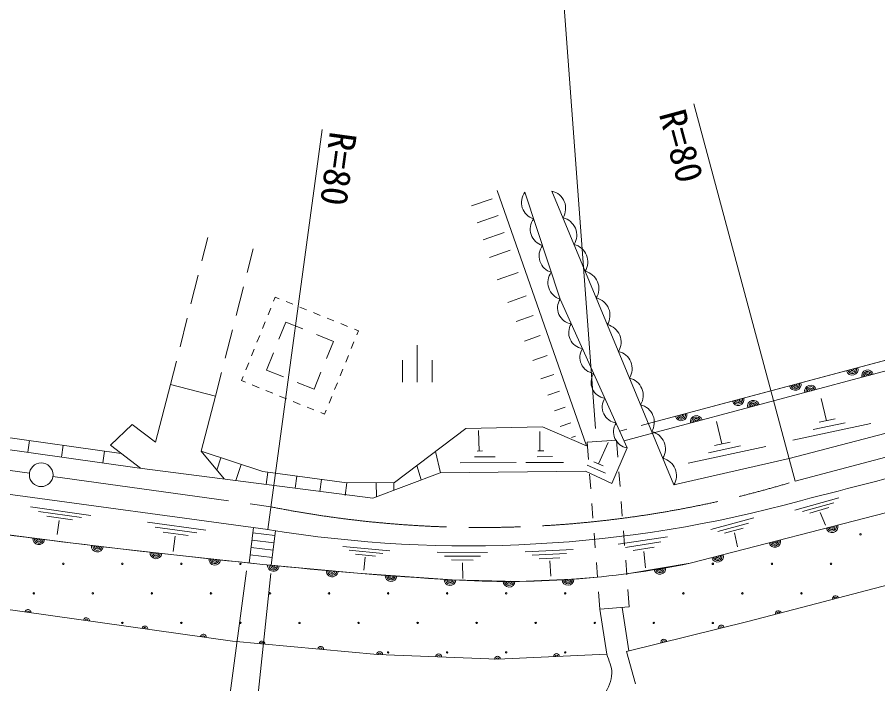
# Model space of a CAD drawing. Units: millimetres, scale not verified. Extents: x 40000 to 680000, y 20000 to 380000.
# Drawn here: x 362878 to 421173, y 273876 to 319030 of the extents above; entities that cross this region are included whole.
import ezdxf
from ezdxf.enums import TextEntityAlignment as Align

# ---------------------------------------------------------------- set-up
doc = ezdxf.new("R2010")
doc.units = ezdxf.units.MM
doc.header["$LTSCALE"] = 1000
doc.linetypes.add('CHAIN', pattern=[18.5, 12, -1.5, 3.5, -1.5])
for name, color, linetype, lineweight in [('M-BGD', 7, 'Continuous', 13), ('M-BMK', 2, 'CHAIN', 13), ('M-BMK-SRVR', 3, 'Continuous', 13), ('M-STR-HTXT', 7, 'Continuous', 13)]:
    doc.layers.add(name, color=color, linetype=linetype, lineweight=lineweight)
doc.styles.add('ＭＳ ゴシック', font='')
doc.styles.get('ＭＳ ゴシック').set_extended_font_data('MS Gothic')

# ---------------------------------------------------------------- blocks, each defined once
blk = doc.blocks.new('ﾌﾟﾛｯﾄﾏｰｸ-02')
at = {"color": 3, "linetype": 'Continuous', "lineweight": 13}
blk.add_circle((0, 0), 0.5, dxfattribs=at)

msp = doc.modelspace()

# ---------------------------------------------------------------- linework, layer by layer
at = {"layer": 'M-BGD'}
for p, q in [((395389, 307300), (401449, 290002)), ((399100, 307252), (407358, 287343)), ((399100, 307252), (407358, 287343)), ((395057, 306737), (393641, 306242)), ((397271, 307180), (399654, 299939)), ((397271, 307180), (399654, 299939)), ((405633, 291502), (462957, 306788)), ((464095, 306367), (405904, 290850)), ((405904, 290850), (464095, 306367)), ((413938, 293717), (461701, 306453)), ((395454, 305605), (394038, 305109)), ((395862, 304439), (394446, 303943)), ((375800, 304113), (375392, 302520)), ((378851, 303333), (378444, 301740)), ((396277, 303254), (394861, 302758)), ((375145, 301551), (374649, 299614)), ((396809, 301736), (395393, 301240)), ((378196, 300771), (377701, 298833)), ((380245, 299789), (380358, 300068)), ((380358, 300068), (380625, 299960)), ((381088, 299772), (381552, 299585)), ((397364, 300152), (396111, 299714)), ((399654, 299939), (404199, 289858)), ((399654, 299939), (404199, 289858)), ((379870, 298862), (380058, 299326)), ((382015, 299397), (382479, 299210)), ((374401, 298645), (373906, 296707)), ((382942, 299022), (383406, 298835)), ((383869, 298647), (384333, 298460)), ((397828, 298826), (396668, 298420)), ((379495, 297935), (379683, 298399)), ((380607, 297216), (381075, 298375)), ((381075, 298375), (382223, 297911)), ((384797, 298272), (385260, 298085)), ((385724, 297898), (385991, 297789)), ((408457, 282038), (470863, 298150)), ((408457, 282038), (470863, 298150)), ((369931, 289473), (314097, 297377)), ((377453, 297864), (376958, 295927)), ((379120, 297008), (379308, 297472)), ((383150, 297536), (384298, 297072)), ((385991, 297789), (385878, 297511)), ((398304, 297468), (397238, 297094)), ((384298, 297072), (383829, 295913)), ((385691, 297048), (385503, 296584)), ((389981, 296806), (389981, 294306)), ((371154, 288492), (313986, 296584)), ((378745, 296081), (378933, 296545)), ((379763, 295130), (380232, 296289)), ((373658, 295738), (373251, 294145)), ((378370, 295154), (378558, 295617)), ((385316, 296121), (385128, 295657)), ((388981, 295806), (388981, 294306)), ((390981, 295806), (390981, 294306)), ((398777, 296118), (397804, 295778)), ((380911, 294666), (379763, 295130)), ((383455, 294986), (382986, 293827)), ((384941, 295193), (384753, 294730)), ((376710, 294958), (376303, 293365)), ((378070, 294412), (378183, 294690)), ((378338, 294304), (378070, 294412)), ((399226, 294835), (398343, 294526)), ((373251, 294145), (372251, 290233)), ((373251, 294145), (376303, 293365)), ((379265, 293929), (378801, 294117)), ((382986, 293827), (381838, 294291)), ((384566, 294266), (384379, 293803)), ((376303, 293365), (375346, 289624)), ((380192, 293554), (379728, 293742)), ((381119, 293179), (380655, 293367)), ((384191, 293339), (384004, 292876)), ((399623, 293703), (398818, 293421)), ((405633, 291502), (413938, 293717)), ((382046, 292804), (381582, 292992)), ((417341, 293210), (417702, 291693)), ((379844, 284323), (319059, 292632)), ((382973, 292429), (382509, 292617)), ((383704, 292134), (383436, 292242)), ((383816, 292412), (383704, 292134)), ((400001, 292624), (399271, 292368)), ((400373, 291560), (399656, 291309)), ((405145, 291372), (405633, 291502)), ((410245, 291642), (410606, 290124)), ((415414, 290388), (420695, 291512)), ((416801, 291092), (418968, 291554)), ((417205, 291587), (418277, 291815)), ((370659, 291431), (369193, 290036)), ((372251, 290233), (370659, 291431)), ((388438, 287521), (393259, 291160)), ((393259, 291160), (398467, 291289)), ((394168, 289645), (394122, 291023)), ((398277, 289661), (398276, 290962)), ((398467, 291289), (401449, 290002)), ((403691, 290984), (404179, 291114)), ((363700, 290355), (363588, 289563)), ((400692, 290651), (400427, 290559)), ((403475, 290390), (401487, 290239)), ((403564, 289226), (403475, 290390)), ((405904, 290850), (403983, 290338)), ((365996, 290030), (365884, 289238)), ((369193, 290036), (371230, 288482)), ((401487, 290239), (401576, 289074)), ((402259, 288774), (402898, 290228)), ((404199, 289858), (403148, 287453)), ((408318, 288819), (413599, 289944)), ((409705, 289524), (411872, 289985)), ((410109, 290019), (411181, 290247)), ((368785, 289635), (368673, 288843)), ((375346, 289624), (376893, 287750)), ((375346, 289624), (379516, 288251)), ((376677, 289186), (376401, 288347)), ((391215, 289618), (391545, 288159)), ((393864, 289244), (395259, 289249)), ((394031, 289644), (394395, 289646)), ((398094, 289261), (399140, 289265)), ((398140, 289661), (398549, 289662)), ((378055, 288732), (377697, 287647)), ((389949, 288662), (390248, 287682)), ((392894, 288840), (396669, 288855)), ((397321, 288857), (399883, 288868)), ((402721, 288142), (401479, 288679)), ((402570, 288640), (401949, 288908)), ((386963, 286449), (371154, 288492)), ((379516, 288251), (385208, 287491)), ((379846, 288207), (379736, 287383)), ((391520, 288159), (386963, 286449)), ((401375, 288289), (391520, 288159)), ((403148, 287453), (401375, 288289)), ((401652, 288077), (401728, 287080)), ((403716, 287231), (403640, 288229)), ((381818, 287944), (381709, 287128)), ((383487, 287721), (383379, 286912)), ((385202, 287492), (385086, 286624)), ((385208, 287491), (388438, 287521)), ((387203, 287510), (387212, 286543)), ((388393, 287521), (388398, 286988)), ((388393, 287521), (388398, 286988)), ((403868, 285237), (403792, 286234)), ((415552, 285633), (418545, 286482)), ((363787, 285871), (367862, 285282)), ((401804, 286083), (401880, 285086)), ((416066, 285538), (418204, 286144)), ((416580, 285443), (417862, 285807)), ((364331, 285550), (367242, 285129)), ((364876, 285229), (366623, 284976)), ((409859, 284323), (412767, 285108)), ((417279, 285481), (417624, 284617)), ((365724, 284944), (365574, 283996)), ((371695, 284827), (375654, 284285)), ((372225, 284491), (375053, 284105)), ((410329, 284201), (412406, 284762)), ((360126, 284235), (366675, 283401)), ((372756, 284156), (374452, 283924)), ((378889, 284454), (378588, 282058)), ((378846, 284111), (380334, 283924)), ((380374, 284239), (380081, 281904)), ((401956, 284088), (402032, 283091)), ((404020, 283243), (403944, 284240)), ((410799, 284079), (412046, 284415)), ((411459, 284091), (411677, 283154)), ((366675, 283401), (370994, 282888)), ((373580, 283868), (373439, 282835)), ((378784, 283615), (380272, 283428)), ((403585, 283323), (406928, 283833)), ((404091, 283119), (406479, 283483)), ((370994, 282888), (379523, 281962)), ((378722, 283119), (380210, 282932)), ((384932, 283181), (388116, 282884)), ((385362, 282918), (387636, 282706)), ((391320, 282800), (394737, 282779)), ((397277, 282824), (400545, 282983)), ((404597, 282914), (406029, 283132)), ((405332, 282838), (405446, 281728)), ((430171, 282755), (412455, 278110)), ((412455, 278110), (430171, 282755)), ((378659, 282622), (380148, 282435)), ((385792, 282655), (387156, 282527)), ((386457, 282444), (386357, 281562)), ((391812, 282531), (394253, 282516)), ((392305, 282262), (393770, 282253)), ((397760, 282586), (400094, 282700)), ((398242, 282349), (399643, 282417)), ((398953, 282209), (399017, 281167)), ((404172, 281249), (404096, 282246)), ((379523, 281962), (385925, 281365)), ((393040, 282080), (393059, 281016)), ((402109, 282094), (402185, 281097)), ((404166, 281329), (408457, 282038)), ((385925, 281365), (392339, 280918)), ((400473, 280961), (402184, 281104)), ((392339, 280918), (396832, 280811)), ((396832, 280811), (400473, 280961)), ((351620, 280389), (377461, 276756)), ((351620, 280389), (377461, 276756)), ((402261, 280100), (402350, 278935)), ((404337, 279087), (404248, 280252)), ((402350, 278935), (404337, 279087)), ((402350, 278935), (402823, 275880)), ((403850, 279050), (404306, 276110)), ((412455, 278110), (404161, 276074)), ((404161, 276074), (412455, 278110)), ((377461, 276756), (387293, 275854)), ((377461, 276756), (387293, 275854)), ((387293, 275854), (395421, 275538)), ((387293, 275854), (395421, 275538)), ((395421, 275538), (402823, 275880)), ((395421, 275538), (402823, 275880)), ((404161, 276074), (404762, 273876))]:
    msp.add_line(p, q, dxfattribs=at)
msp.add_lwpolyline([(407358, 287343), (415174, 289128), (455885, 299778), (492821, 309602)], dxfattribs=at)
for centre in [(420001, 284000), (420001, 284000), (366001, 282001), (370001, 282001), (374001, 282001), (378001, 282000), (410000, 282001), (414000, 282001), (418000, 282001), (364001, 280000), (364001, 280000), (368001, 280001), (368001, 280001), (372001, 280001), (372001, 280001), (376001, 280000), (376001, 280000), (380001, 280000), (380001, 280000), (384001, 280000), (384001, 280000), (388000, 280001), (388000, 280001), (392000, 280001), (392000, 280001), (396000, 280001), (396000, 280001), (400000, 280000), (400000, 280000), (408001, 280000), (408001, 280000), (412000, 280001), (412000, 280001), (416000, 280001), (416000, 280001), (370000, 278001), (374000, 278001), (378000, 278000), (382000, 278000), (386001, 278000), (390000, 278001), (394000, 278001), (398000, 278000), (402000, 278000), (406000, 278000), (410000, 278001), (388000, 276001), (388000, 276001), (392000, 276001), (392000, 276001), (396000, 276001), (396000, 276001), (400000, 276000), (400000, 276000)]:
    msp.add_circle(centre, 50, dxfattribs=at)
for centre, radius, start, end in [((398820, 306075), 1210, 328.45133, 76.60261), ((398194, 306480), 1158, 142.83733, 253.58811), ((398789, 304670), 1158, 142.83733, 253.58811), ((399571, 304266), 1210, 328.45133, 76.60261), ((399385, 302860), 1158, 142.83733, 253.58811), ((400321, 302456), 1210, 328.45133, 76.60261), ((399981, 301049), 1158, 142.83733, 253.58811), ((401072, 300646), 1210, 328.45133, 76.60261), ((400579, 299345), 1099, 147.30486, 261.23883), ((401823, 298836), 1210, 328.45133, 76.60261), ((401336, 297665), 1099, 147.30486, 261.23883), ((402573, 297026), 1210, 328.45133, 76.60261), ((402094, 295985), 1099, 147.30486, 261.23883), ((403324, 295216), 1210, 328.45133, 76.60261), ((419442, 295184), 400, 194.93153, 14.93153), ((419442, 295184), 300, 194.93153, 14.93153), ((419442, 295184), 200, 194.93153, 14.93153), ((419442, 295184), 100, 194.93153, 14.93153), ((420478, 294736), 400, 14.93153, 194.93153), ((420478, 294736), 300, 14.93153, 194.93153), ((402851, 294305), 1099, 147.30486, 261.23883), ((404075, 293406), 1210, 328.45133, 76.60261), ((420478, 294736), 200, 14.93153, 194.93153), ((420478, 294736), 100, 14.93153, 194.93153), ((415577, 294154), 400, 194.93153, 14.93153), ((415577, 294154), 300, 194.93153, 14.93153), ((415577, 294154), 200, 194.93153, 14.93153), ((415577, 294154), 100, 194.93153, 14.93153), ((416613, 293706), 400, 14.93153, 194.93153), ((416613, 293706), 300, 14.93153, 194.93153), ((416613, 293706), 200, 14.93153, 194.93153), ((416613, 293706), 100, 14.93153, 194.93153), ((411712, 293123), 400, 194.93153, 14.93153), ((403609, 292624), 1099, 147.30486, 261.23883), ((404826, 291596), 1210, 328.45133, 76.60261), ((411712, 293123), 300, 194.93153, 14.93153), ((411712, 293123), 200, 194.93153, 14.93153), ((411712, 293123), 100, 194.93153, 14.93153), ((412748, 292675), 400, 14.93153, 194.93153), ((412748, 292675), 300, 14.93153, 194.93153), ((412748, 292675), 200, 14.93153, 194.93153), ((412748, 292675), 100, 14.93153, 194.93153), ((407847, 292092), 400, 194.93153, 14.93153), ((407847, 292092), 300, 194.93153, 14.93153), ((407847, 292092), 200, 194.93153, 14.93153), ((407847, 292092), 100, 194.93153, 14.93153), ((404367, 290944), 1099, 147.30486, 261.23883), ((408883, 291644), 400, 14.93153, 194.93153), ((408883, 291644), 300, 14.93153, 194.93153), ((408883, 291644), 200, 14.93153, 194.93153), ((408883, 291644), 100, 14.93153, 194.93153), ((405576, 289786), 1210, 328.45133, 76.60261), ((406327, 287976), 1210, 328.45133, 76.60261), ((393432, 367612), 84390, 260.73393, 285.46975), ((444359, 919298), 640625, 261.8787, 264.19129), ((418068, 284519), 400, 194.47665, 14.47665), ((418068, 284519), 300, 194.47665, 14.47665), ((418068, 284519), 200, 194.47665, 14.47665), ((418068, 284519), 100, 194.47665, 14.47665), ((364334, 283699), 400, 172.73978, 352.73978), ((364334, 283699), 300, 172.73978, 352.73978), ((364334, 283699), 200, 172.73978, 352.73978), ((364334, 283699), 100, 172.73978, 352.73978), ((414195, 283520), 400, 194.47665, 14.47665), ((414195, 283520), 300, 194.47665, 14.47665), ((414195, 283520), 200, 194.47665, 14.47665), ((414195, 283520), 100, 194.47665, 14.47665), ((368303, 283207), 400, 173.22951, 353.22951), ((368303, 283207), 300, 173.22951, 353.22951), ((368303, 283207), 200, 173.22951, 353.22951), ((368303, 283207), 100, 173.22951, 353.22951), ((372277, 282749), 400, 173.80766, 353.80766), ((372277, 282749), 300, 173.80766, 353.80766), ((372277, 282749), 200, 173.80766, 353.80766), ((372277, 282749), 100, 173.80766, 353.80766), ((376254, 282317), 400, 173.80766, 353.80766), ((376254, 282317), 300, 173.80766, 353.80766), ((376254, 282317), 200, 173.80766, 353.80766), ((376254, 282317), 100, 173.80766, 353.80766), ((410322, 282520), 400, 194.47665, 14.47665), ((410322, 282520), 300, 194.47665, 14.47665), ((410322, 282520), 200, 194.47665, 14.47665), ((410322, 282520), 100, 194.47665, 14.47665), ((408140, 553861), 273400, 263.99186, 266.68692), ((380231, 281896), 400, 174.66562, 354.66562), ((380231, 281896), 300, 174.66562, 354.66562), ((380231, 281896), 200, 174.66562, 354.66562), ((380231, 281896), 100, 174.66562, 354.66562), ((396075, 343665), 62859, 266.59251, 281.35972), ((406411, 281700), 400, 189.37743, 9.37743), ((406411, 281700), 300, 189.37743, 9.37743), ((406411, 281700), 200, 189.37743, 9.37743), ((406411, 281700), 100, 189.37743, 9.37743), ((384214, 281524), 400, 174.66562, 354.66562), ((384214, 281524), 300, 174.66562, 354.66562), ((384214, 281524), 200, 174.66562, 354.66562), ((384214, 281524), 100, 174.66562, 354.66562), ((388201, 281206), 400, 176.01315, 356.01315), ((388201, 281206), 300, 176.01315, 356.01315), ((388201, 281206), 200, 176.01315, 356.01315), ((388201, 281206), 100, 176.01315, 356.01315), ((392191, 280928), 400, 176.01315, 356.01315), ((392191, 280928), 300, 176.01315, 356.01315), ((392191, 280928), 200, 176.01315, 356.01315), ((392191, 280928), 100, 176.01315, 356.01315), ((396190, 280826), 400, 178.64094, 358.64094), ((396190, 280826), 300, 178.64094, 358.64094), ((396190, 280826), 200, 178.64094, 358.64094), ((396190, 280826), 100, 178.64094, 358.64094), ((400187, 280949), 400, 182.35069, 2.35069), ((400187, 280949), 300, 182.35069, 2.35069), ((400187, 280949), 200, 182.35069, 2.35069), ((400187, 280949), 100, 182.35069, 2.35069), ((418312, 279645), 200, 14.69196, 194.69196), ((418312, 279645), 100, 14.69196, 194.69196), ((363606, 278704), 200, 351.99701, 171.99701), ((363606, 278704), 100, 351.99701, 171.99701), ((414443, 278631), 200, 14.69196, 194.69196), ((414443, 278631), 100, 14.69196, 194.69196), ((367567, 278147), 200, 351.99701, 171.99701), ((367567, 278147), 100, 351.99701, 171.99701), ((371528, 277590), 200, 351.99701, 171.99701), ((371528, 277590), 100, 351.99701, 171.99701), ((410566, 277646), 200, 13.78952, 193.78952), ((410566, 277646), 100, 13.78952, 193.78952), ((375489, 277033), 200, 351.99701, 171.99701), ((375489, 277033), 100, 351.99701, 171.99701), ((379461, 276573), 200, 354.75778, 174.75778), ((379461, 276573), 100, 354.75778, 174.75778), ((383444, 276207), 200, 354.75778, 174.75778), ((406681, 276693), 200, 13.78952, 193.78952), ((406681, 276693), 100, 13.78952, 193.78952), ((383444, 276207), 100, 354.75778, 174.75778), ((387428, 275849), 200, 357.77662, 177.77662), ((387428, 275849), 100, 357.77662, 177.77662), ((391425, 275694), 200, 357.77662, 177.77662), ((391425, 275694), 100, 357.77662, 177.77662), ((395422, 275539), 200, 2.63849, 182.63849), ((399418, 275723), 200, 2.63849, 182.63849), ((399418, 275723), 100, 2.63849, 182.63849), ((395422, 275539), 100, 2.63849, 182.63849)]:
    msp.add_arc(centre, radius, start, end, dxfattribs=at)
for points, knots in [([(560652, 317289), (557064, 316821), (553474, 316371), (549888, 315884), (546736, 315457), (543590, 314984), (540439, 314554), (538029, 314225), (535618, 313910), (533207, 313599), (530229, 313214), (527243, 312885), (524269, 312473), (519549, 311819), (514830, 311148), (510134, 310335), (507912, 309950), (505700, 309505), (503494, 309039), (500382, 308382), (497277, 307695), (494192, 306924), (491928, 306358), (489691, 305687), (487437, 305082), (483916, 304136), (480388, 303213), (476862, 302284), (472224, 301063), (467580, 299862), (462944, 298634), (455385, 296633), (447842, 294572), (440281, 292579), (435562, 291335), (430837, 290116), (426112, 288895), (422723, 288018), (419331, 287151), (415941, 286280)], [0, 0, 0, 0, 1, 1, 1, 2, 2, 2, 3, 3, 3, 4, 4, 4, 5, 5, 5, 6, 6, 6, 7, 7, 7, 8, 8, 8, 9, 9, 9, 10, 10, 10, 11, 11, 11, 12, 12, 12, 13, 13, 13, 13]), ([(232752, 283315), (232789, 282927), (232739, 282519), (232864, 282149), (232967, 281845), (233132, 281542), (233373, 281330), (233645, 281092), (234008, 280958), (234362, 280883), (235034, 280740), (235737, 280925), (236424, 280898), (236966, 280877), (237506, 280813), (238046, 280759), (238927, 280671), (239809, 280580), (240687, 280458), (242478, 280209), (244257, 279885), (246039, 279577), (249010, 279064), (251979, 278534), (254941, 277967), (256665, 277637), (258413, 277403), (260102, 276925), (261313, 276582), (262454, 276026), (263647, 275621), (265422, 275020), (267216, 274477), (269016, 273953), (270629, 273484), (272232, 272956), (273881, 272633), (275702, 272276), (277565, 272182), (279407, 271955), (280675, 271799), (281958, 271730), (283212, 271486), (284466, 271242), (285700, 270894), (286913, 270495), (288136, 270094), (289292, 269505), (290510, 269088), (291384, 268789), (292250, 268400), (293169, 268306), (294868, 268132), (296570, 268654), (298277, 268723), (299302, 268765), (300328, 268748), (301353, 268723), (303527, 268671), (305696, 268501), (307869, 268410), (310318, 268308), (312768, 268086), (315219, 268150), (317992, 268222), (320737, 268749), (323507, 268880), (326128, 269003), (328756, 269017), (331379, 268932), (334287, 268837), (337176, 268369), (340084, 268306), (341301, 268280), (342518, 268353), (343733, 268410), (344533, 268448), (345360, 268784), (346131, 268567), (346479, 268469), (346758, 268193), (347017, 267941), (347329, 267638), (347463, 267173), (347799, 266899), (348104, 266650), (348482, 266485), (348865, 266395), (349226, 266310), (349607, 266389), (349977, 266372), (350913, 266327), (351847, 266243), (352780, 266163), (355478, 265931), (358163, 265537), (360866, 265375), (361552, 265334), (362242, 265293), (362928, 265329), (363562, 265362), (364215, 265370), (364816, 265572), (365348, 265750), (365771, 266163), (366276, 266406), (366725, 266623), (367186, 266825), (367666, 266962), (368043, 267071), (368433, 267137), (368824, 267171), (370040, 267276), (371265, 267190), (372485, 267148), (373707, 267105), (374933, 267076), (376146, 266916), (377465, 266742), (378772, 266461), (380061, 266128), (381175, 265841), (382203, 265169), (383351, 265086), (384256, 265020), (385164, 265280), (386038, 265526), (387065, 265815), (388016, 266328), (389004, 266731), (390858, 267486), (392727, 268206), (394564, 269001), (395655, 269473), (396717, 270011), (397808, 270484), (398949, 270978), (400210, 271231), (401260, 271897), (401791, 272234), (402302, 272648), (402650, 273171), (402928, 273588), (403137, 274084), (403160, 274585), (403180, 275030), (402935, 275448), (402823, 275880)], [0, 0, 0, 0, 1, 1, 1, 2, 2, 2, 3, 3, 3, 4, 4, 4, 5, 5, 5, 6, 6, 6, 7, 7, 7, 8, 8, 8, 9, 9, 9, 10, 10, 10, 11, 11, 11, 12, 12, 12, 13, 13, 13, 14, 14, 14, 15, 15, 15, 16, 16, 16, 17, 17, 17, 18, 18, 18, 19, 19, 19, 20, 20, 20, 21, 21, 21, 22, 22, 22, 23, 23, 23, 24, 24, 24, 25, 25, 25, 26, 26, 26, 27, 27, 27, 28, 28, 28, 29, 29, 29, 30, 30, 30, 31, 31, 31, 32, 32, 32, 33, 33, 33, 34, 34, 34, 35, 35, 35, 36, 36, 36, 37, 37, 37, 38, 38, 38, 39, 39, 39, 40, 40, 40, 41, 41, 41, 42, 42, 42, 43, 43, 43, 44, 44, 44, 45, 45, 45, 46, 46, 46, 47, 47, 47, 48, 48, 48, 49, 49, 49, 49])]:
    msp.add_open_spline(points, degree=3, knots=knots, dxfattribs=at)
at = {"layer": 'M-BMK'}
for p, q in [((415585, 287601), (461907, 299968)), ((319061, 294381), (363711, 288145)), ((365295, 287924), (380053, 285862))]:
    msp.add_line(p, q, dxfattribs=at)
msp.add_arc((394334, 357953), 73491, 258.79439, 286.80785, dxfattribs=at)
at = {"layer": 'M-BMK-SRVR'}
for p, q in [((408702, 313152), (415585, 287601)), ((383525, 311425), (379844, 284323))]:
    msp.add_line(p, q, dxfattribs=at)
at = {"layer": 'M-STR-HTXT'}
for p, q in [((402045, 291165), (399760, 322019)), ((378407, 281523), (374686, 253423)), ((380055, 281338), (377053, 252825))]:
    msp.add_line(p, q, dxfattribs=at)
msp.add_open_spline([(377157, 253820), (379567, 253773), (381977, 253641), (384387, 253679), (388110, 253739), (391836, 253892), (395542, 254252), (400766, 254761), (405965, 255553), (411129, 256494), (415243, 257244), (419351, 258078), (423379, 259205), (430449, 261182), (437261, 263988), (444230, 266294), (448753, 267791), (453284, 269267), (457836, 270673), (463394, 272389), (468952, 274112), (474569, 275625), (480889, 277328), (487262, 278832), (493648, 280265), (499706, 281624), (505794, 282855), (511893, 284018), (516924, 284977), (521962, 285915), (527027, 286678), (534325, 287776), (541656, 288660), (548996, 289433), (553963, 289957), (558949, 290284), (563926, 290709)], degree=3, knots=[0, 0, 0, 0, 1, 1, 1, 2, 2, 2, 3, 3, 3, 4, 4, 4, 5, 5, 5, 6, 6, 6, 7, 7, 7, 8, 8, 8, 9, 9, 9, 10, 10, 10, 11, 11, 11, 12, 12, 12, 12], dxfattribs=at)

# ---------------------------------------------------------------- block references
at = {"layer": 'M-BMK-SRVR', "xscale": 1600, "yscale": 1600, "rotation": 90}
msp.add_blockref('ﾌﾟﾛｯﾄﾏｰｸ-02', (364503, 288034), dxfattribs=at)

# ---------------------------------------------------------------- texts
at = {"layer": 'M-BMK-SRVR', "style": 'ＭＳ ゴシック'}
for rotation, p in [(285.077, (405805, 312336)), (262.265, (383525, 311425))]:
    msp.add_text('R=80', height=1833, rotation=rotation, dxfattribs=at).set_placement(p, align=Align.BOTTOM_LEFT)

doc.saveas('drawing.dxf')
